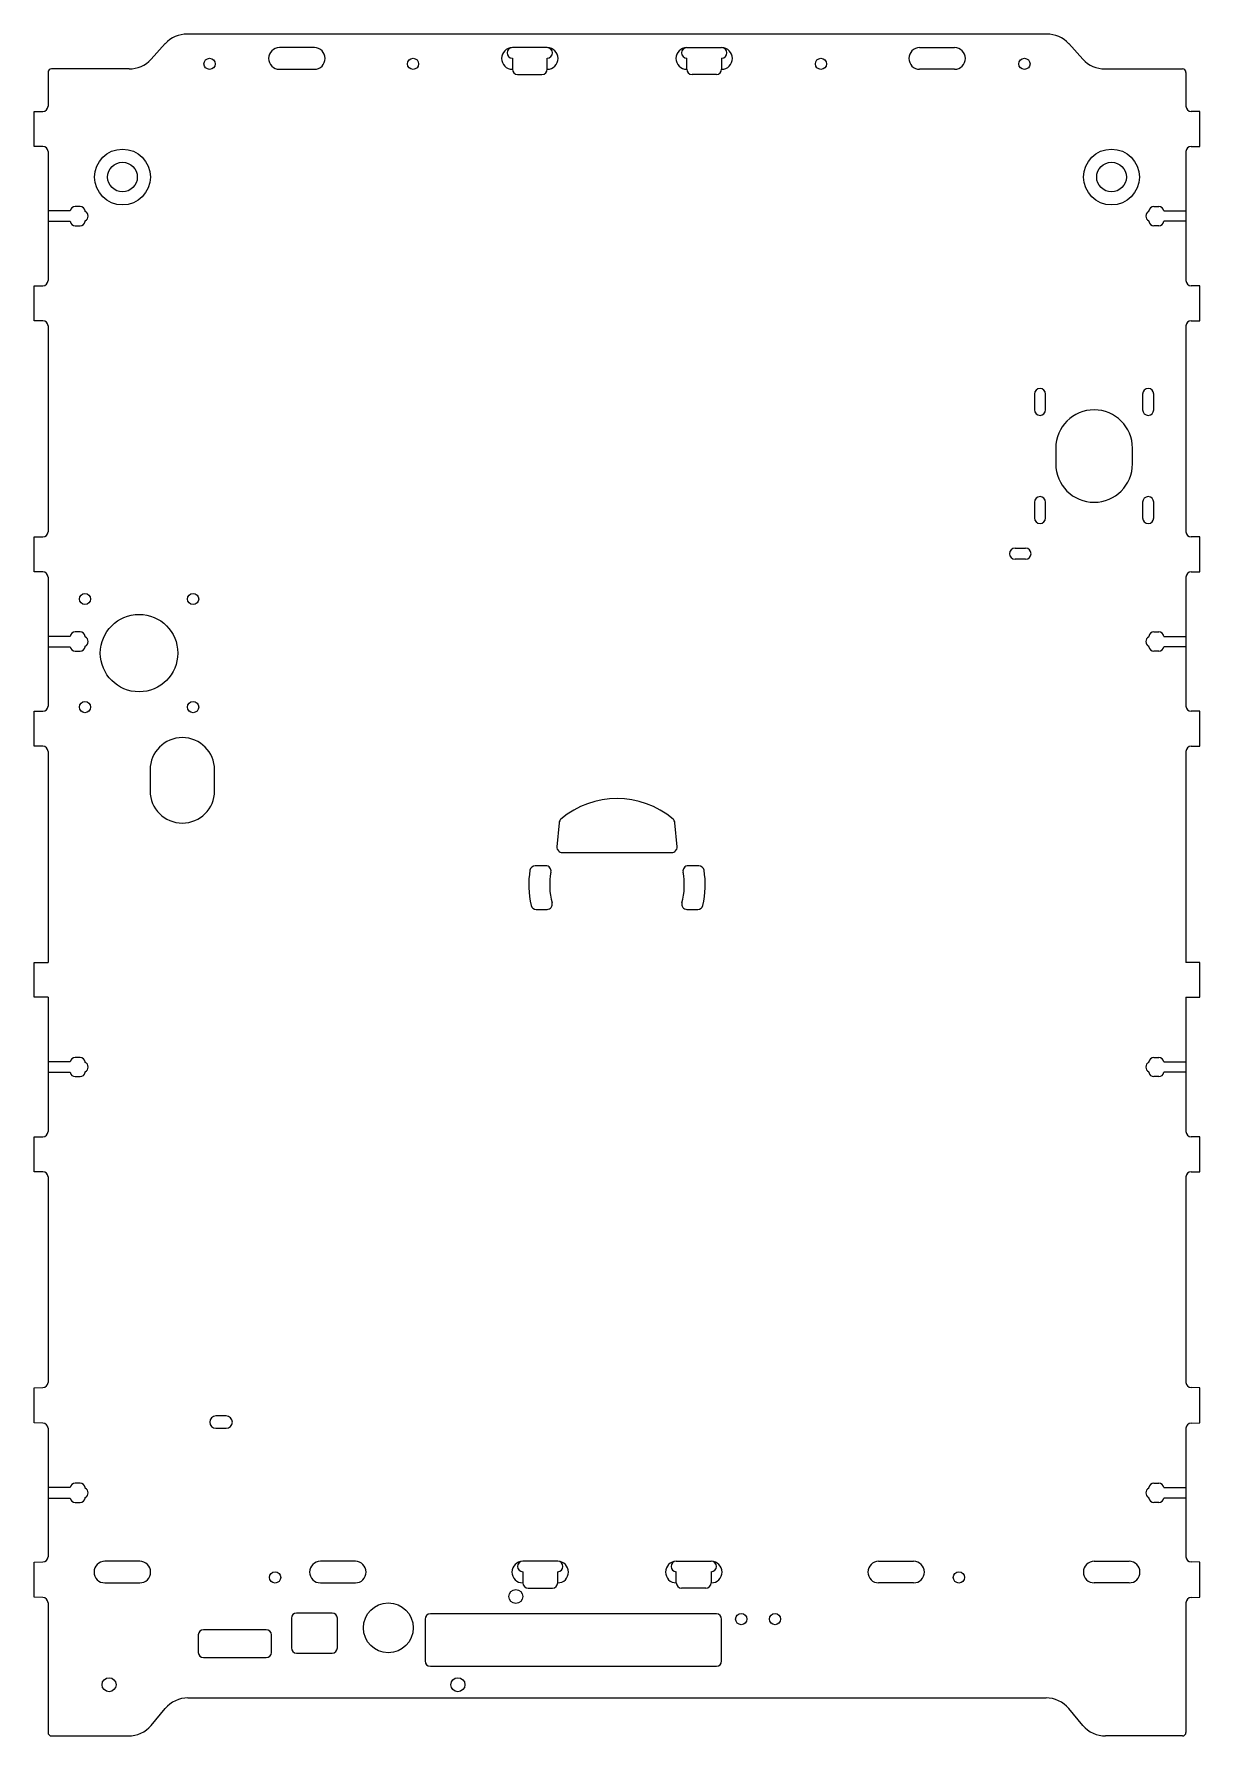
# Model space of a CAD drawing. Header units: millimetres. Extents: x -167 to 167, y -194 to 294.
import ezdxf

# ---------------------------------------------------------------- set-up
doc = ezdxf.new("R2010")
doc.units = ezdxf.units.MM

msp = doc.modelspace()

# ---------------------------------------------------------------- linework, layer by layer
at = {"color": 7, "linetype": 'Continuous', "lineweight": 15}
for p, q in [((123.2, 294), (-123.2, 294)), ((-129.47, 291.24), (-133.57, 286.76)), ((-86.75, 290.1), (-96.75, 290.1)), ((-20, 290.1), (-30, 290.1)), ((20, 290.1), (30, 290.1)), ((86.75, 290.1), (96.75, 290.1)), ((129.47, 291.24), (133.57, 286.76)), ((-139.84, 284), (-162.1, 284)), ((-96.75, 283.9), (-86.75, 283.9)), ((-30, 287.1), (-30, 283.9)), ((-20, 283.9), (-20, 287.1)), ((20, 283.9), (20, 287.1)), ((30, 287.1), (30, 283.9)), ((96.75, 283.9), (86.75, 283.9)), ((139.84, 284), (162.1, 284)), ((-163.1, 283), (-163.1, 273.3)), ((-28.5, 282.4), (-21.5, 282.4)), ((28.5, 282.4), (21.5, 282.4)), ((163.1, 283), (163.1, 273.3)), ((-167.1, 271.8), (-164.6, 271.8)), ((-167.1, 261.8), (-167.1, 271.8)), ((167.1, 271.8), (164.6, 271.8)), ((167.1, 261.8), (167.1, 271.8)), ((-164.6, 261.8), (-167.1, 261.8)), ((-163.1, 260.3), (-163.1, 223.3)), ((163.1, 260.3), (163.1, 223.3)), ((164.6, 261.8), (167.1, 261.8)), ((-153.9, 244.55), (-155.3, 244.55)), ((153.9, 244.55), (155.3, 244.55)), ((-156.78, 243.3), (-163.1, 243.3)), ((-163.1, 240.3), (-156.78, 240.3)), ((-152.42, 243.14), (-152.42, 243.3)), ((-152.42, 240.3), (-152.42, 240.46)), ((152.42, 243.14), (152.42, 243.3)), ((152.42, 240.3), (152.42, 240.46)), ((156.78, 243.3), (163.1, 243.3)), ((163.1, 240.3), (156.78, 240.3)), ((-155.3, 239.05), (-153.9, 239.05)), ((155.3, 239.05), (153.9, 239.05)), ((-167.1, 221.8), (-164.6, 221.8)), ((-167.1, 211.8), (-167.1, 221.8)), ((167.1, 221.8), (164.6, 221.8)), ((167.1, 211.8), (167.1, 221.8)), ((-164.6, 211.8), (-167.1, 211.8)), ((-163.1, 210.3), (-163.1, 151.3)), ((163.1, 210.3), (163.1, 151.3)), ((164.6, 211.8), (167.1, 211.8)), ((119.66, 190.75), (119.66, 186.25)), ((122.86, 186.25), (122.86, 190.75)), ((150.66, 190.75), (150.66, 186.25)), ((153.86, 186.25), (153.86, 190.75)), ((125.76, 175.25), (125.76, 170.75)), ((147.76, 170.75), (147.76, 175.25)), ((119.66, 159.75), (119.66, 155.25)), ((122.86, 155.25), (122.86, 159.75)), ((150.66, 159.75), (150.66, 155.25)), ((153.86, 155.25), (153.86, 159.75)), ((-167.1, 149.8), (-164.6, 149.8)), ((-167.1, 139.8), (-167.1, 149.8)), ((114.1, 146.6), (117.1, 146.6)), ((167.1, 149.8), (164.6, 149.8)), ((167.1, 139.8), (167.1, 149.8)), ((117.1, 143.4), (114.1, 143.4)), ((-164.6, 139.8), (-167.1, 139.8)), ((-163.1, 138.3), (-163.1, 101.3)), ((163.1, 138.3), (163.1, 101.3)), ((164.6, 139.8), (167.1, 139.8)), ((-153.9, 122.55), (-155.3, 122.55)), ((153.9, 122.55), (155.3, 122.55)), ((-156.78, 121.3), (-163.1, 121.3)), ((-163.1, 118.3), (-156.78, 118.3)), ((-152.42, 121.14), (-152.42, 121.3)), ((-152.42, 118.3), (-152.42, 118.46)), ((152.42, 121.14), (152.42, 121.3)), ((152.42, 118.3), (152.42, 118.46)), ((156.78, 121.3), (163.1, 121.3)), ((163.1, 118.3), (156.78, 118.3)), ((-155.3, 117.05), (-153.9, 117.05)), ((155.3, 117.05), (153.9, 117.05)), ((-167.1, 99.8), (-164.6, 99.8)), ((-167.1, 89.8), (-167.1, 99.8)), ((167.1, 99.8), (164.6, 99.8)), ((167.1, 89.8), (167.1, 99.8)), ((-164.6, 89.8), (-167.1, 89.8)), ((-163.1, 88.3), (-163.1, 27.8)), ((163.1, 88.3), (163.1, 27.8)), ((164.6, 89.8), (167.1, 89.8)), ((-133.85, 83), (-133.85, 77)), ((-115.35, 77), (-115.35, 83)), ((-16.6, 67.87), (-17.2, 60.93)), ((17.2, 60.93), (16.6, 67.87)), ((-15.71, 59.3), (15.71, 59.3)), ((-20.41, 55.5), (-23.46, 55.5)), ((23.46, 55.5), (20.41, 55.5)), ((-23.15, 43), (-20.06, 43)), ((20.06, 43), (23.15, 43)), ((-167.1, 27.8), (-163.1, 27.8)), ((-167.1, 17.8), (-167.1, 27.8)), ((167.1, 27.8), (163.1, 27.8)), ((167.1, 17.8), (167.1, 27.8)), ((-163.1, 17.8), (-167.1, 17.8)), ((-163.1, 17.8), (-163.1, -20.7)), ((163.1, 17.8), (163.1, -20.7)), ((163.1, 17.8), (167.1, 17.8)), ((-153.9, 0.55), (-155.3, 0.55)), ((153.9, 0.55), (155.3, 0.55)), ((-156.78, -0.7), (-163.1, -0.7)), ((-163.1, -3.7), (-156.78, -3.7)), ((-152.42, -0.86), (-152.42, -0.7)), ((-152.42, -3.7), (-152.42, -3.54)), ((152.42, -0.86), (152.42, -0.7)), ((152.42, -3.7), (152.42, -3.54)), ((156.78, -0.7), (163.1, -0.7)), ((163.1, -3.7), (156.78, -3.7)), ((-155.3, -4.95), (-153.9, -4.95)), ((155.3, -4.95), (153.9, -4.95)), ((-167.1, -22.2), (-164.6, -22.2)), ((-167.1, -32.2), (-167.1, -22.2)), ((167.1, -22.2), (164.6, -22.2)), ((167.1, -32.2), (167.1, -22.2)), ((-164.6, -32.2), (-167.1, -32.2)), ((-163.1, -33.7), (-163.1, -92.61)), ((163.1, -33.7), (163.1, -92.61)), ((164.6, -32.2), (167.1, -32.2)), ((-167.1, -94.2), (-164.55, -94.11)), ((-167.1, -104.2), (-167.1, -94.2)), ((167.1, -94.2), (164.55, -94.11)), ((167.1, -104.2), (167.1, -94.2)), ((-112, -102.25), (-115, -102.25)), ((-164.55, -104.29), (-167.1, -104.2)), ((-163.1, -105.79), (-163.1, -142.61)), ((-115, -105.75), (-112, -105.75)), ((163.1, -105.79), (163.1, -142.61)), ((164.55, -104.29), (167.1, -104.2)), ((-153.9, -121.55), (-155.3, -121.55)), ((153.9, -121.55), (155.3, -121.55)), ((-156.78, -122.8), (-163.1, -122.8)), ((-163.1, -125.8), (-156.78, -125.8)), ((-152.42, -122.96), (-152.42, -122.8)), ((-152.42, -125.8), (-152.42, -125.64)), ((152.42, -122.96), (152.42, -122.8)), ((152.42, -125.8), (152.42, -125.64)), ((156.78, -122.8), (163.1, -122.8)), ((163.1, -125.8), (156.78, -125.8)), ((-155.3, -127.05), (-153.9, -127.05)), ((155.3, -127.05), (153.9, -127.05)), ((-167.1, -144.2), (-164.55, -144.11)), ((-167.1, -154.2), (-167.1, -144.2)), ((-136.8, -143.9), (-146.8, -143.9)), ((-75, -143.9), (-85, -143.9)), ((-17, -143.9), (-27, -143.9)), ((17, -143.9), (27, -143.9)), ((75, -143.9), (85, -143.9)), ((136.8, -143.9), (146.8, -143.9)), ((167.1, -144.2), (164.55, -144.11)), ((167.1, -154.2), (167.1, -144.2)), ((-146.8, -150.1), (-136.8, -150.1)), ((-85, -150.1), (-75, -150.1)), ((-27, -146.9), (-27, -150.1)), ((-17, -150.1), (-17, -146.9)), ((17, -150.1), (17, -146.9)), ((27, -146.9), (27, -150.1)), ((85, -150.1), (75, -150.1)), ((146.8, -150.1), (136.8, -150.1)), ((-164.55, -154.29), (-167.1, -154.2)), ((-163.1, -155.79), (-163.1, -193)), ((-25.5, -151.6), (-18.5, -151.6)), ((25.5, -151.6), (18.5, -151.6)), ((163.1, -155.79), (163.1, -193)), ((164.55, -154.29), (167.1, -154.2)), ((-93.35, -160.25), (-93.35, -168.75)), ((-81.65, -158.75), (-91.85, -158.75)), ((-80.15, -168.75), (-80.15, -160.25)), ((-55, -160.5), (-55, -172.5)), ((28.5, -159), (-53.5, -159)), ((30, -172.5), (30, -160.5)), ((-120.03, -165.05), (-120.03, -170.05)), ((-100.53, -163.55), (-118.53, -163.55)), ((-99.03, -170.05), (-99.03, -165.05)), ((-91.85, -170.25), (-81.65, -170.25)), ((-118.53, -171.55), (-100.53, -171.55)), ((-53.5, -174), (28.5, -174)), ((-122.98, -183.09), (122.98, -183.09)), ((-133.55, -190.96), (-129.5, -186.13)), ((133.55, -190.96), (129.5, -186.13)), ((-162.1, -194), (-140.06, -194)), ((162.1, -194), (140.06, -194))]:
    msp.add_line(p, q, dxfattribs=at)
for centre, radius in [((-116.8, 285.45), 1.6), ((-58.46, 285.45), 1.6), ((58.46, 285.45), 1.6), ((116.8, 285.45), 1.6), ((-141.75, 253), 8), ((141.75, 253), 8), ((-141.75, 253), 4.25), ((141.75, 253), 4.25), ((-152.5, 132), 1.6), ((-121.5, 132), 1.6), ((-137, 116.5), 11.1), ((-152.5, 101), 1.6), ((-121.5, 101), 1.6), ((-98, -148.55), 1.6), ((98, -148.55), 1.6), ((-65.55, -163), 7.15), ((-29, -154), 2), ((-29, -154), 2), ((35.6, -160.5), 1.6), ((45.3, -160.5), 1.6), ((-145.6, -179.3), 2), ((-145.6, -179.3), 2), ((-45.6, -179.3), 2), ((-45.6, -179.3), 2)]:
    msp.add_circle(centre, radius, dxfattribs=at)
for centre, radius, start, end in [((-123.2, 285.5), 8.5, 90, 137.5345), ((123.2, 285.5), 8.5, 42.4655, 90), ((-96.75, 287), 3.1, 90, 270), ((-86.75, 287), 3.1, 270, 90), ((-30, 287), 3.1, 90, 270), ((-30, 288.6), 1.5, 90, 270), ((-20, 287), 3.1, 270, 90), ((-20, 288.6), 1.5, 270, 90), ((20, 287), 3.1, 90, 270), ((20, 288.6), 1.5, 90, 270), ((30, 287), 3.1, 270, 90), ((30, 288.6), 1.5, 270, 90), ((86.75, 287), 3.1, 90, 270), ((96.75, 287), 3.1, 270, 90), ((-162.1, 283), 1, 90, 180), ((-139.84, 292.5), 8.5, 270, 317.5345), ((-28.5, 283.9), 1.5, 180, 270), ((-21.5, 283.9), 1.5, 270, 360), ((21.5, 283.9), 1.5, 180, 270), ((28.5, 283.9), 1.5, 270, 0), ((139.84, 292.5), 8.5, 222.4655, 270), ((162.1, 283), 1, 0, 90), ((-164.6, 273.3), 1.5, 270, 0), ((164.6, 273.3), 1.5, 180, 270), ((-164.6, 260.3), 1.5, 0, 90), ((164.6, 260.3), 1.5, 90, 180), ((-155.3, 243.05), 1.5, 90, 170.4059), ((-153.9, 243.05), 1.5, 9.5941, 90), ((153.9, 243.05), 1.5, 90, 170.4059), ((155.3, 243.05), 1.5, 9.5941, 90), ((-155.3, 240.55), 1.5, 189.5941, 270), ((-153.9, 240.55), 1.5, 270, 350.4059), ((-153.1, 241.8), 1.5, 296.9158, 63.0842), ((153.1, 241.8), 1.5, 116.9158, 243.0842), ((153.9, 240.55), 1.5, 189.5941, 270), ((155.3, 240.55), 1.5, 270, 350.4059), ((-164.6, 223.3), 1.5, 270, 0), ((164.6, 223.3), 1.5, 180, 270), ((-164.6, 210.3), 1.5, 0, 90), ((164.6, 210.3), 1.5, 90, 180), ((121.26, 190.75), 1.6, 0, 180), ((152.26, 190.75), 1.6, 0, 180), ((121.26, 186.25), 1.6, 180, 0), ((136.76, 175.25), 11, 0, 180), ((152.26, 186.25), 1.6, 180, 0), ((136.76, 170.75), 11, 180, 0), ((121.26, 159.75), 1.6, 0, 180), ((152.26, 159.75), 1.6, 0, 180), ((-164.6, 151.3), 1.5, 270, 0), ((121.26, 155.25), 1.6, 180, 0), ((152.26, 155.25), 1.6, 180, 0), ((164.6, 151.3), 1.5, 180, 270), ((114.1, 145), 1.6, 90, 270), ((117.1, 145), 1.6, 270, 90), ((-164.6, 138.3), 1.5, 0, 90), ((164.6, 138.3), 1.5, 90, 180), ((-155.3, 121.05), 1.5, 90, 170.4059), ((-153.9, 121.05), 1.5, 9.5941, 90), ((153.9, 121.05), 1.5, 90, 170.4059), ((155.3, 121.05), 1.5, 9.5941, 90), ((-155.3, 118.55), 1.5, 189.5941, 270), ((-153.9, 118.55), 1.5, 270, 350.4059), ((-153.1, 119.8), 1.5, 296.9158, 63.0842), ((153.1, 119.8), 1.5, 116.9158, 243.0842), ((153.9, 118.55), 1.5, 189.5941, 270), ((155.3, 118.55), 1.5, 270, 350.4059), ((-164.6, 101.3), 1.5, 270, 0), ((164.6, 101.3), 1.5, 180, 270), ((-164.6, 88.3), 1.5, 0, 90), ((-124.6, 83), 9.25, 0, 180), ((164.6, 88.3), 1.5, 90, 180), ((-124.6, 77), 9.25, 180, 0), ((0, 50), 24.8, 49.5912, 130.4088), ((-15.1, 67.74), 1.5, 130.4088, 175), ((15.1, 67.74), 1.5, 5, 49.5912), ((-15.71, 60.8), 1.5, 175, 270), ((15.71, 60.8), 1.5, 270, 5), ((0, 50), 25.3, 170.3231, 193.3634), ((-23.46, 54), 1.5, 90, 170.3231), ((-20.41, 54), 1.5, 348.9106, 90), ((0, 50), 19.3, 168.9106, 195.3354), ((0, 50), 19.3, 344.6646, 11.0894), ((20.41, 54), 1.5, 90, 191.0894), ((23.46, 54), 1.5, 9.6769, 90), ((0, 50), 25.3, 346.6366, 9.6769), ((-23.15, 44.5), 1.5, 193.3634, 270), ((-20.06, 44.5), 1.5, 270, 15.3354), ((20.06, 44.5), 1.5, 164.6646, 270), ((23.15, 44.5), 1.5, 270, 346.6366), ((-155.3, -0.95), 1.5, 90, 170.4059), ((-153.9, -0.95), 1.5, 9.5941, 90), ((153.9, -0.95), 1.5, 90, 170.4059), ((155.3, -0.95), 1.5, 9.5941, 90), ((-155.3, -3.45), 1.5, 189.5941, 270), ((-153.9, -3.45), 1.5, 270, 350.4059), ((-153.1, -2.2), 1.5, 296.9158, 63.0842), ((153.1, -2.2), 1.5, 116.9158, 243.0842), ((153.9, -3.45), 1.5, 189.5941, 270), ((155.3, -3.45), 1.5, 270, 350.4059), ((-164.6, -20.7), 1.5, 270, 0), ((164.6, -20.7), 1.5, 180, 270), ((-164.6, -33.7), 1.5, 0, 90), ((164.6, -33.7), 1.5, 90, 180), ((-164.6, -92.61), 1.5, 272, 0), ((164.6, -92.61), 1.5, 180, 268), ((-115, -104), 1.75, 90, 270), ((-112, -104), 1.75, 270, 90), ((-164.6, -105.79), 1.5, 0, 88), ((164.6, -105.79), 1.5, 92, 180), ((-155.3, -123.05), 1.5, 90, 170.4059), ((-153.9, -123.05), 1.5, 9.5941, 90), ((153.9, -123.05), 1.5, 90, 170.4059), ((155.3, -123.05), 1.5, 9.5941, 90), ((-155.3, -125.55), 1.5, 189.5941, 270), ((-153.9, -125.55), 1.5, 270, 350.4059), ((-153.1, -124.3), 1.5, 296.9158, 63.0842), ((153.1, -124.3), 1.5, 116.9158, 243.0842), ((153.9, -125.55), 1.5, 189.5941, 270), ((155.3, -125.55), 1.5, 270, 350.4059), ((-164.6, -142.61), 1.5, 272, 0), ((-146.8, -147), 3.1, 90, 270), ((-136.8, -147), 3.1, 270, 90), ((-85, -147), 3.1, 90, 270), ((-75, -147), 3.1, 270, 90), ((-27, -147), 3.1, 90, 270), ((-27, -145.4), 1.5, 90, 270), ((-17, -147), 3.1, 270, 90), ((-17, -145.4), 1.5, 270, 90), ((17, -147), 3.1, 90, 270), ((17, -145.4), 1.5, 90, 270), ((27, -147), 3.1, 270, 90), ((27, -145.4), 1.5, 270, 90), ((75, -147), 3.1, 90, 270), ((85, -147), 3.1, 270, 90), ((136.8, -147), 3.1, 90, 270), ((146.8, -147), 3.1, 270, 90), ((164.6, -142.61), 1.5, 180, 268), ((-25.5, -150.1), 1.5, 180, 270), ((-18.5, -150.1), 1.5, 270, 0), ((18.5, -150.1), 1.5, 180, 270), ((25.5, -150.1), 1.5, 270, 0), ((-164.6, -155.79), 1.5, 0, 88), ((164.6, -155.79), 1.5, 92, 180), ((-91.85, -160.25), 1.5, 90, 180), ((-81.65, -160.25), 1.5, 0, 90), ((-53.5, -160.5), 1.5, 90, 180), ((28.5, -160.5), 1.5, 0, 90), ((-118.53, -165.05), 1.5, 90, 180), ((-100.53, -165.05), 1.5, 0, 90), ((-118.53, -170.05), 1.5, 180, 270), ((-100.53, -170.05), 1.5, 270, 0), ((-91.85, -168.75), 1.5, 180, 270), ((-81.65, -168.75), 1.5, 270, 0), ((-53.5, -172.5), 1.5, 180, 270), ((28.5, -172.5), 1.5, 270, 0), ((-122.98, -191.59), 8.5, 90, 140), ((122.98, -191.59), 8.5, 40, 90), ((-162.1, -193), 1, 180, 270), ((-140.06, -185.5), 8.5, 270, 320), ((140.06, -185.5), 8.5, 220, 270), ((162.1, -193), 1, 270, 0)]:
    msp.add_arc(centre, radius, start, end, dxfattribs=at)

doc.saveas('drawing.dxf')
